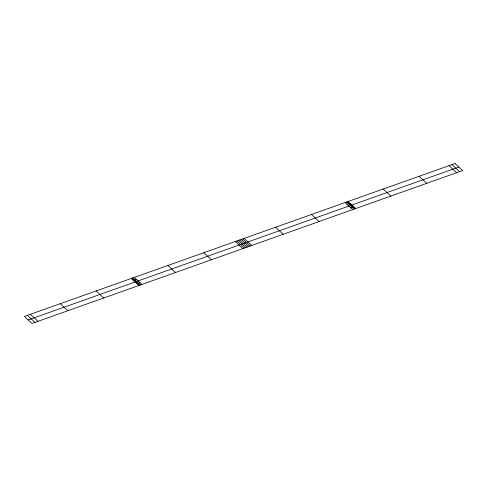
<?xml version="1.0" encoding="UTF-8"?>
<svg xmlns="http://www.w3.org/2000/svg" width="487" height="487" viewBox="0 0 487 487"><rect width="100%" height="100%" fill="white"/><g stroke="black" fill="none" stroke-linecap="round" stroke-linejoin="round"><path stroke-width="0.73" d="M133.176 280.226L136.165 279.167M347.006 204.315L350.001 203.256M28.173 319.941L458.827 167.059M136.999 283.744L139.994 282.685M350.835 207.833L353.824 206.774M452.009 164.6L459.661 171.637M449.02 165.665L456.666 172.696M419.112 176.282L426.764 183.313M383.226 189.023L390.872 196.054M348.089 201.496L355.735 208.533M347.341 201.764L354.986 208.795M346.592 202.026L354.238 209.063M345.094 202.555L352.746 209.593M311.449 214.499L319.101 221.536M275.563 227.24L283.209 234.277M244.164 238.393L251.809 245.424M242.666 238.922L250.312 245.953M241.168 239.452L248.82 246.489M239.677 239.981L247.323 247.019M238.18 240.511L245.832 247.548M236.688 241.047L244.334 248.078M235.191 241.576L242.836 248.607M203.791 252.723L211.437 259.76M167.899 265.464L175.551 272.501M134.254 277.407L141.906 284.445M132.762 277.937L140.408 284.974M132.014 278.205L139.659 285.236M131.265 278.467L138.911 285.504M96.128 290.946L103.774 297.977M60.236 303.687L67.888 310.718M30.334 314.304L37.98 321.335M27.339 315.363L34.991 322.4M455.004 163.541L24.35 316.422L31.996 323.459L462.65 170.578L455.004 163.541"/></g></svg>
